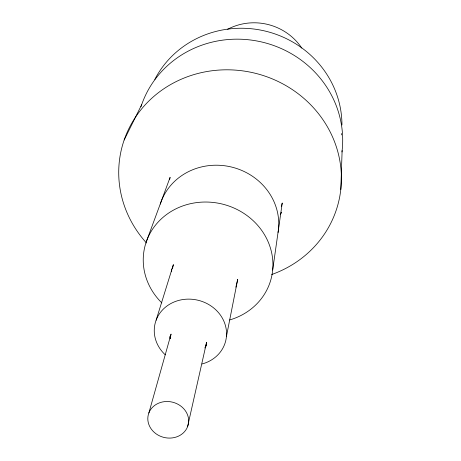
<?xml version="1.0" encoding="UTF-8"?>
<svg xmlns="http://www.w3.org/2000/svg" width="461" height="461" viewBox="0 0 461 461"><rect width="100%" height="100%" fill="white"/><g stroke="black" fill="none" stroke-linecap="round" stroke-linejoin="round"><path stroke-width="0.69" d="M340.794 189.523L342.125 150.557M272.67 270.054L282.236 202.996L281.406 206.442M226.449 336.357L237.703 279.401L235.888 287.163M169.665 179.421L170.103 177.341L146.523 241.143M172.512 268.544L173.353 264.649L156.118 320.205M187.558 426.765A20.566 18.14 14.2 0 0 164.329 401.664A20.566 18.14 14.2 0 0 152.827 430.966A20.566 18.14 14.2 0 0 187.558 426.765L206.609 342.258L205.641 346.476L206.695 344.626L204.799 347.98M148.857 412.993L171.054 334.087L170.126 338.316L170.08 336.219L170.265 338.783M124.159 139.994L141.636 104.768M280.484 214.037L281.504 212.233L280.536 213.933M171.723 271.068L171.573 269.011L171.653 271.754M161.834 302.9A65.145 59.988 14.2 0 1 169.821 212.285A65.145 59.988 14.2 0 1 265.444 236.332A65.145 59.988 14.2 0 1 229.664 319.963M165.234 354.797A36.356 32.852 14.2 0 1 168.714 304.807A36.356 32.852 14.2 0 1 222.369 318.171A36.356 32.852 14.2 0 1 202.079 363.971M160.272 204.108A60.725 56.519 14.2 0 1 231.451 167.02A60.725 56.519 14.2 0 1 278.069 232.523M154.804 79.442A98.856 94.413 14.2 0 1 265.611 31.175A98.856 94.413 14.2 0 1 341.953 125.006M341.549 133.523A98.856 94.413 14.2 0 1 341.405 134.917M227.607 29.285A56.098 54.219 14.2 0 1 301.788 48.1M140.957 106.791A103.414 98.383 14.2 0 1 260.886 41.801A103.414 98.383 14.2 0 1 341.958 151.969M146.523 243.022A111.723 105.246 14.2 0 1 166.363 87.123A111.723 105.246 14.2 0 1 328.002 127.853A111.723 105.246 14.2 0 1 271.633 274.549"/></g></svg>
